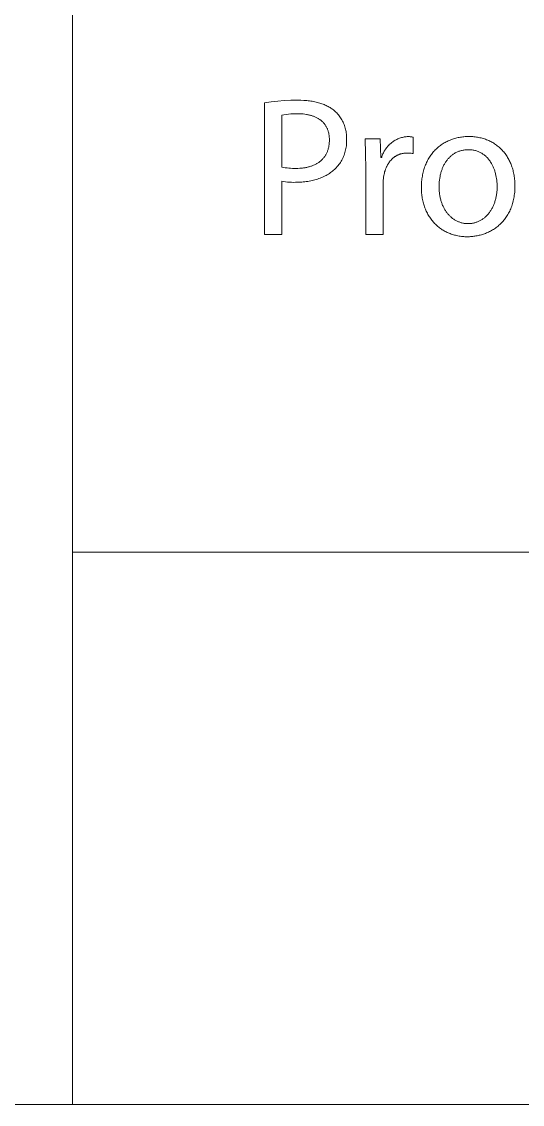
# Model space of a CAD drawing. Header units: millimetres. Extents: x 1348 to 6197, y -150 to 3238.
# Drawn here: x 4352.4 to 4475.3, y -149.9 to 115.8 of the extents above; entities that cross this region are included whole.
import ezdxf

# ---------------------------------------------------------------- set-up
doc = ezdxf.new("R2010")
doc.units = ezdxf.units.MM
doc.header["$MEASUREMENT"] = 0
doc.layers.add('Domyślny', color=7, linetype='Continuous', true_color=0x000000)

msp = doc.modelspace()

# ---------------------------------------------------------------- linework, layer by layer
at = {"layer": 'Domyślny', "color": 18, "lineweight": 15, "true_color": 0x000000}
for p, q in [((4364.91, -149.89), (4364.91, 392.2)), ((4412.05, 95.87), (4413.66, 96.11)), ((4412.05, 63.55), (4412.05, 95.87)), ((4413.66, 96.11), (4415.27, 96.29)), ((4415.27, 96.29), (4416.9, 96.41)), ((4416.9, 96.41), (4418.52, 96.49)), ((4418.52, 96.49), (4420.15, 96.5)), ((4420.15, 96.5), (4420.92, 96.49)), ((4420.92, 96.49), (4421.67, 96.46)), ((4421.67, 96.46), (4422.39, 96.4)), ((4422.39, 96.4), (4422.73, 96.37)), ((4422.73, 96.37), (4423.08, 96.32)), ((4423.08, 96.32), (4423.41, 96.28)), ((4423.41, 96.28), (4423.74, 96.22)), ((4423.74, 96.22), (4424.06, 96.17)), ((4424.06, 96.17), (4424.38, 96.1)), ((4424.38, 96.1), (4424.69, 96.03)), ((4424.69, 96.03), (4424.99, 95.96)), ((4424.99, 95.96), (4425.29, 95.88)), ((4425.29, 95.88), (4425.58, 95.8)), ((4425.58, 95.8), (4425.86, 95.71)), ((4425.86, 95.71), (4426.14, 95.61)), ((4417.39, 93), (4416.82, 92.91)), ((4417.96, 93.07), (4417.39, 93)), ((4418.53, 93.12), (4417.96, 93.07)), ((4419.1, 93.15), (4418.53, 93.12)), ((4419.68, 93.17), (4419.1, 93.15)), ((4420.25, 93.16), (4419.68, 93.17)), ((4420.68, 93.16), (4420.25, 93.16)), ((4421.1, 93.14), (4420.68, 93.16)), ((4421.51, 93.11), (4421.1, 93.14)), ((4421.92, 93.06), (4421.51, 93.11)), ((4422.31, 93.01), (4421.92, 93.06)), ((4422.5, 92.98), (4422.31, 93.01)), ((4426.14, 95.61), (4426.41, 95.51)), ((4426.41, 95.51), (4426.67, 95.41)), ((4426.67, 95.41), (4426.93, 95.3)), ((4426.93, 95.3), (4427.18, 95.19)), ((4427.18, 95.19), (4427.42, 95.07)), ((4427.42, 95.07), (4427.66, 94.94)), ((4427.66, 94.94), (4427.89, 94.82)), ((4427.89, 94.82), (4428.12, 94.68)), ((4428.12, 94.68), (4428.33, 94.55)), ((4428.33, 94.55), (4428.54, 94.4)), ((4428.54, 94.4), (4428.75, 94.26)), ((4428.75, 94.26), (4428.95, 94.11)), ((4428.95, 94.11), (4429.14, 93.95)), ((4429.14, 93.95), (4429.32, 93.79)), ((4429.32, 93.79), (4429.55, 93.58)), ((4429.55, 93.58), (4429.76, 93.36)), ((4429.76, 93.36), (4429.97, 93.14)), ((4429.97, 93.14), (4430.17, 92.9)), ((4416.82, 92.91), (4416.26, 92.81)), ((4416.26, 92.81), (4416.26, 80.1)), ((4422.69, 92.94), (4422.5, 92.98)), ((4422.87, 92.9), (4422.69, 92.94)), ((4423.06, 92.86), (4422.87, 92.9)), ((4423.24, 92.82), (4423.06, 92.86)), ((4423.42, 92.77), (4423.24, 92.82)), ((4423.59, 92.72), (4423.42, 92.77)), ((4423.76, 92.66), (4423.59, 92.72)), ((4423.93, 92.61), (4423.76, 92.66)), ((4424.1, 92.55), (4423.93, 92.61)), ((4424.26, 92.48), (4424.1, 92.55)), ((4424.42, 92.42), (4424.26, 92.48)), ((4424.58, 92.35), (4424.42, 92.42)), ((4424.73, 92.27), (4424.58, 92.35)), ((4424.89, 92.2), (4424.73, 92.27)), ((4425.03, 92.12), (4424.89, 92.2)), ((4425.18, 92.04), (4425.03, 92.12)), ((4425.32, 91.95), (4425.18, 92.04)), ((4425.46, 91.86), (4425.32, 91.95)), ((4425.59, 91.77), (4425.46, 91.86)), ((4425.72, 91.68), (4425.59, 91.77)), ((4425.85, 91.58), (4425.72, 91.68)), ((4425.98, 91.48), (4425.85, 91.58)), ((4426.1, 91.37), (4425.98, 91.48)), ((4426.22, 91.27), (4426.1, 91.37)), ((4426.33, 91.16), (4426.22, 91.27)), ((4426.44, 91.04), (4426.33, 91.16)), ((4426.55, 90.93), (4426.44, 91.04)), ((4426.65, 90.8), (4426.55, 90.93)), ((4426.75, 90.68), (4426.65, 90.8)), ((4426.85, 90.55), (4426.75, 90.68)), ((4426.94, 90.43), (4426.85, 90.55)), ((4427.03, 90.29), (4426.94, 90.43)), ((4430.17, 92.9), (4430.36, 92.66)), ((4430.36, 92.66), (4430.54, 92.42)), ((4430.54, 92.42), (4430.71, 92.17)), ((4430.71, 92.17), (4430.88, 91.91)), ((4430.88, 91.91), (4431.03, 91.64)), ((4431.03, 91.64), (4431.18, 91.38)), ((4431.18, 91.38), (4431.32, 91.1)), ((4431.32, 91.1), (4431.45, 90.82)), ((4431.45, 90.82), (4431.56, 90.54)), ((4431.56, 90.54), (4431.67, 90.25)), ((4427.11, 90.16), (4427.03, 90.29)), ((4427.2, 90.02), (4427.11, 90.16)), ((4427.27, 89.87), (4427.2, 90.02)), ((4427.35, 89.73), (4427.27, 89.87)), ((4427.42, 89.58), (4427.35, 89.73)), ((4427.48, 89.43), (4427.42, 89.58)), ((4427.54, 89.27), (4427.48, 89.43)), ((4427.6, 89.11), (4427.54, 89.27)), ((4427.65, 88.95), (4427.6, 89.11)), ((4427.7, 88.78), (4427.65, 88.95)), ((4427.75, 88.62), (4427.7, 88.78)), ((4427.79, 88.44), (4427.75, 88.62)), ((4427.83, 88.27), (4427.79, 88.44)), ((4427.86, 88.09), (4427.83, 88.27)), ((4427.89, 87.91), (4427.86, 88.09)), ((4427.91, 87.72), (4427.89, 87.91)), ((4427.93, 87.54), (4427.91, 87.72)), ((4431.67, 90.25), (4431.77, 89.96)), ((4431.77, 89.96), (4431.86, 89.67)), ((4431.86, 89.67), (4431.94, 89.37)), ((4431.94, 89.37), (4432, 89.08)), ((4432, 89.08), (4432.06, 88.78)), ((4432.06, 88.78), (4432.11, 88.47)), ((4432.11, 88.47), (4432.14, 88.17)), ((4432.14, 88.17), (4432.17, 87.86)), ((4432.17, 87.86), (4432.18, 87.56)), ((4427.79, 84.97), (4427.82, 85.15)), ((4427.82, 85.15), (4427.86, 85.34)), ((4427.86, 85.34), (4427.89, 85.53)), ((4427.89, 85.53), (4427.91, 85.73)), ((4427.91, 85.73), (4427.93, 85.93)), ((4427.95, 87.35), (4427.93, 87.54)), ((4427.93, 85.93), (4427.95, 86.13)), ((4427.96, 87.15), (4427.95, 87.35)), ((4427.95, 86.13), (4427.96, 86.33)), ((4427.97, 86.95), (4427.96, 87.15)), ((4427.96, 86.33), (4427.97, 86.54)), ((4427.97, 86.75), (4427.97, 86.95)), ((4427.97, 86.54), (4427.97, 86.75)), ((4432.13, 85.29), (4432.08, 84.96)), ((4432.16, 85.62), (4432.13, 85.29)), ((4432.18, 85.95), (4432.16, 85.62)), ((4432.18, 87.56), (4432.19, 87.25)), ((4432.19, 87.25), (4432.18, 86.95)), ((4432.18, 86.95), (4432.19, 86.61)), ((4432.19, 86.28), (4432.18, 85.95)), ((4432.19, 86.61), (4432.19, 86.28)), ((4436.87, 83.37), (4436.71, 87.04)), ((4436.71, 87.04), (4440.46, 87.04)), ((4440.46, 87.04), (4440.6, 82.43)), ((4442.11, 84.97), (4442.26, 85.15)), ((4442.26, 85.15), (4442.42, 85.33)), ((4442.42, 85.33), (4442.59, 85.5)), ((4442.59, 85.5), (4442.76, 85.67)), ((4442.76, 85.67), (4442.94, 85.83)), ((4442.94, 85.83), (4443.12, 85.99)), ((4443.12, 85.99), (4443.31, 86.13)), ((4443.31, 86.13), (4443.5, 86.28)), ((4443.5, 86.28), (4443.7, 86.41)), ((4443.7, 86.41), (4443.9, 86.54)), ((4443.9, 86.54), (4444.11, 86.66)), ((4444.11, 86.66), (4444.32, 86.78)), ((4444.32, 86.78), (4444.53, 86.88)), ((4444.53, 86.88), (4444.75, 86.98)), ((4444.75, 86.98), (4444.97, 87.07)), ((4444.97, 87.07), (4445.19, 87.16)), ((4445.19, 87.16), (4445.42, 87.24)), ((4445.42, 87.24), (4445.65, 87.31)), ((4445.65, 87.31), (4445.88, 87.37)), ((4445.88, 87.37), (4446.12, 87.42)), ((4446.12, 87.42), (4446.35, 87.47)), ((4446.35, 87.47), (4446.59, 87.5)), ((4446.59, 87.5), (4446.83, 87.53)), ((4446.83, 87.53), (4447.06, 87.56)), ((4447.06, 87.56), (4447.3, 87.57)), ((4447.3, 87.57), (4447.48, 87.56)), ((4447.48, 87.56), (4447.65, 87.55)), ((4447.65, 87.55), (4447.83, 87.54)), ((4447.83, 87.54), (4448, 87.52)), ((4448, 87.52), (4448.17, 87.49)), ((4448.17, 87.49), (4448.34, 87.46)), ((4448.34, 87.46), (4448.51, 87.42)), ((4448.51, 87.42), (4448.51, 83.4)), ((4454.56, 84.86), (4454.77, 85.04)), ((4454.77, 85.04), (4454.99, 85.21)), ((4454.99, 85.21), (4455.21, 85.38)), ((4455.21, 85.38), (4455.44, 85.54)), ((4455.44, 85.54), (4455.67, 85.7)), ((4455.67, 85.7), (4455.9, 85.85)), ((4455.9, 85.85), (4456.14, 86)), ((4456.14, 86), (4456.38, 86.13)), ((4456.38, 86.13), (4456.63, 86.27)), ((4456.63, 86.27), (4456.88, 86.39)), ((4456.88, 86.39), (4457.13, 86.51)), ((4457.13, 86.51), (4457.39, 86.63)), ((4457.39, 86.63), (4457.65, 86.73)), ((4457.65, 86.73), (4457.91, 86.83)), ((4457.91, 86.83), (4458.18, 86.93)), ((4458.18, 86.93), (4458.45, 87.02)), ((4458.45, 87.02), (4458.72, 87.1)), ((4458.72, 87.1), (4459, 87.18)), ((4459, 87.18), (4459.28, 87.24)), ((4459.28, 87.24), (4459.56, 87.31)), ((4459.56, 87.31), (4459.85, 87.36)), ((4459.85, 87.36), (4460.13, 87.41)), ((4460.13, 87.41), (4460.42, 87.46)), ((4460.42, 87.46), (4460.72, 87.49)), ((4460.72, 87.49), (4461.01, 87.52)), ((4461.01, 87.52), (4461.31, 87.55)), ((4461.31, 87.55), (4461.61, 87.56)), ((4461.61, 87.56), (4461.91, 87.57)), ((4461.91, 87.57), (4462.21, 87.58)), ((4462.21, 87.58), (4462.53, 87.57)), ((4462.53, 87.57), (4462.84, 87.56)), ((4462.84, 87.56), (4463.15, 87.55)), ((4463.15, 87.55), (4463.45, 87.52)), ((4463.45, 87.52), (4463.75, 87.49)), ((4463.75, 87.49), (4464.05, 87.45)), ((4464.05, 87.45), (4464.34, 87.41)), ((4464.34, 87.41), (4464.63, 87.35)), ((4464.63, 87.35), (4464.92, 87.29)), ((4464.92, 87.29), (4465.21, 87.23)), ((4465.21, 87.23), (4465.48, 87.16)), ((4465.48, 87.16), (4465.76, 87.08)), ((4465.76, 87.08), (4466.03, 86.99)), ((4466.03, 86.99), (4466.3, 86.9)), ((4466.3, 86.9), (4466.56, 86.8)), ((4466.56, 86.8), (4466.82, 86.7)), ((4466.82, 86.7), (4467.08, 86.59)), ((4467.08, 86.59), (4467.33, 86.47)), ((4467.33, 86.47), (4467.58, 86.35)), ((4467.58, 86.35), (4467.82, 86.22)), ((4467.82, 86.22), (4468.06, 86.09)), ((4468.06, 86.09), (4468.3, 85.94)), ((4468.3, 85.94), (4468.53, 85.8)), ((4468.53, 85.8), (4468.75, 85.65)), ((4468.75, 85.65), (4468.98, 85.49)), ((4468.98, 85.49), (4469.19, 85.32)), ((4469.19, 85.32), (4469.4, 85.15)), ((4469.4, 85.15), (4469.61, 84.98)), ((4426.51, 82.28), (4426.61, 82.42)), ((4426.61, 82.42), (4426.72, 82.55)), ((4426.72, 82.55), (4426.82, 82.69)), ((4426.82, 82.69), (4426.91, 82.83)), ((4426.91, 82.83), (4427, 82.98)), ((4427, 82.98), (4427.09, 83.13)), ((4427.09, 83.13), (4427.18, 83.28)), ((4427.18, 83.28), (4427.26, 83.43)), ((4427.26, 83.43), (4427.33, 83.59)), ((4427.33, 83.59), (4427.4, 83.75)), ((4427.4, 83.75), (4427.47, 83.92)), ((4427.47, 83.92), (4427.53, 84.08)), ((4427.53, 84.08), (4427.59, 84.25)), ((4427.59, 84.25), (4427.65, 84.43)), ((4427.65, 84.43), (4427.7, 84.6)), ((4427.7, 84.6), (4427.74, 84.78)), ((4427.74, 84.78), (4427.79, 84.97)), ((4431.31, 82.42), (4431.17, 82.12)), ((4431.45, 82.72), (4431.31, 82.42)), ((4431.57, 83.03), (4431.45, 82.72)), ((4431.68, 83.34), (4431.57, 83.03)), ((4431.78, 83.66), (4431.68, 83.34)), ((4431.87, 83.98), (4431.78, 83.66)), ((4431.95, 84.3), (4431.87, 83.98)), ((4432.02, 84.63), (4431.95, 84.3)), ((4432.08, 84.96), (4432.02, 84.63)), ((4436.9, 79.7), (4436.87, 83.37)), ((4440.6, 82.43), (4440.8, 82.43)), ((4440.8, 82.43), (4440.86, 82.66)), ((4440.86, 82.66), (4440.94, 82.89)), ((4440.94, 82.89), (4441.02, 83.11)), ((4441.02, 83.11), (4441.12, 83.34)), ((4441.12, 83.34), (4441.21, 83.55)), ((4441.21, 83.55), (4441.32, 83.77)), ((4441.32, 83.77), (4441.43, 83.98)), ((4441.43, 83.98), (4441.56, 84.19)), ((4441.56, 84.19), (4441.68, 84.39)), ((4441.68, 84.39), (4441.82, 84.59)), ((4441.82, 84.59), (4441.96, 84.78)), ((4441.96, 84.78), (4442.11, 84.97)), ((4443.76, 82.42), (4443.66, 82.34)), ((4443.86, 82.5), (4443.76, 82.42)), ((4443.96, 82.57), (4443.86, 82.5)), ((4444.07, 82.65), (4443.96, 82.57)), ((4444.18, 82.72), (4444.07, 82.65)), ((4444.28, 82.78), (4444.18, 82.72)), ((4444.39, 82.85), (4444.28, 82.78)), ((4444.51, 82.91), (4444.39, 82.85)), ((4444.62, 82.97), (4444.51, 82.91)), ((4444.73, 83.02), (4444.62, 82.97)), ((4444.85, 83.08), (4444.73, 83.02)), ((4444.97, 83.13), (4444.85, 83.08)), ((4445.09, 83.18), (4444.97, 83.13)), ((4445.21, 83.22), (4445.09, 83.18)), ((4445.33, 83.26), (4445.21, 83.22)), ((4445.45, 83.3), (4445.33, 83.26)), ((4445.58, 83.34), (4445.45, 83.3)), ((4445.7, 83.37), (4445.58, 83.34)), ((4445.83, 83.4), (4445.7, 83.37)), ((4445.96, 83.43), (4445.83, 83.4)), ((4446.09, 83.45), (4445.96, 83.43)), ((4446.22, 83.47), (4446.09, 83.45)), ((4446.36, 83.49), (4446.22, 83.47)), ((4446.49, 83.51), (4446.36, 83.49)), ((4446.63, 83.52), (4446.49, 83.51)), ((4446.77, 83.52), (4446.63, 83.52)), ((4446.9, 83.53), (4446.77, 83.52)), ((4447.04, 83.53), (4446.9, 83.53)), ((4447.29, 83.53), (4447.04, 83.53)), ((4447.54, 83.52), (4447.29, 83.53)), ((4447.78, 83.5), (4447.54, 83.52)), ((4448.03, 83.48), (4447.78, 83.5)), ((4448.27, 83.44), (4448.03, 83.48)), ((4448.51, 83.4), (4448.27, 83.44)), ((4452.38, 82.25), (4452.53, 82.5)), ((4452.53, 82.5), (4452.69, 82.74)), ((4452.69, 82.74), (4452.85, 82.98)), ((4452.85, 82.98), (4453.02, 83.21)), ((4453.02, 83.21), (4453.2, 83.44)), ((4453.2, 83.44), (4453.38, 83.66)), ((4453.38, 83.66), (4453.56, 83.87)), ((4453.56, 83.87), (4453.75, 84.08)), ((4453.75, 84.08), (4453.95, 84.28)), ((4453.95, 84.28), (4454.15, 84.48)), ((4454.15, 84.48), (4454.35, 84.67)), ((4454.35, 84.67), (4454.56, 84.86)), ((4457.34, 82.37), (4457.21, 82.23)), ((4457.47, 82.51), (4457.34, 82.37)), ((4457.61, 82.64), (4457.47, 82.51)), ((4457.75, 82.77), (4457.61, 82.64)), ((4457.9, 82.9), (4457.75, 82.77)), ((4458.05, 83.02), (4457.9, 82.9)), ((4458.2, 83.13), (4458.05, 83.02)), ((4458.36, 83.25), (4458.2, 83.13)), ((4458.52, 83.35), (4458.36, 83.25)), ((4458.69, 83.45), (4458.52, 83.35)), ((4458.86, 83.55), (4458.69, 83.45)), ((4459.03, 83.64), (4458.86, 83.55)), ((4459.21, 83.73), (4459.03, 83.64)), ((4459.39, 83.81), (4459.21, 83.73)), ((4459.58, 83.89), (4459.39, 83.81)), ((4459.76, 83.96), (4459.58, 83.89)), ((4459.96, 84.03), (4459.76, 83.96)), ((4460.16, 84.09), (4459.96, 84.03)), ((4460.36, 84.14), (4460.16, 84.09)), ((4460.56, 84.19), (4460.36, 84.14)), ((4460.77, 84.23), (4460.56, 84.19)), ((4460.98, 84.27), (4460.77, 84.23)), ((4461.2, 84.3), (4460.98, 84.27)), ((4461.42, 84.32), (4461.2, 84.3)), ((4461.65, 84.33), (4461.42, 84.32)), ((4461.88, 84.35), (4461.65, 84.33)), ((4462.11, 84.35), (4461.88, 84.35)), ((4462.35, 84.34), (4462.11, 84.35)), ((4462.58, 84.33), (4462.35, 84.34)), ((4462.8, 84.32), (4462.58, 84.33)), ((4463.03, 84.29), (4462.8, 84.32)), ((4463.24, 84.26), (4463.03, 84.29)), ((4463.46, 84.22), (4463.24, 84.26)), ((4463.66, 84.18), (4463.46, 84.22)), ((4463.87, 84.12), (4463.66, 84.18)), ((4464.07, 84.07), (4463.87, 84.12)), ((4464.26, 84), (4464.07, 84.07)), ((4464.45, 83.93), (4464.26, 84)), ((4464.64, 83.86), (4464.45, 83.93)), ((4464.82, 83.78), (4464.64, 83.86)), ((4465, 83.69), (4464.82, 83.78)), ((4465.18, 83.6), (4465, 83.69)), ((4465.35, 83.5), (4465.18, 83.6)), ((4465.51, 83.4), (4465.35, 83.5)), ((4465.67, 83.29), (4465.51, 83.4)), ((4465.83, 83.18), (4465.67, 83.29)), ((4465.99, 83.06), (4465.83, 83.18)), ((4466.14, 82.94), (4465.99, 83.06)), ((4466.28, 82.81), (4466.14, 82.94)), ((4466.42, 82.68), (4466.28, 82.81)), ((4466.56, 82.54), (4466.42, 82.68)), ((4466.7, 82.41), (4466.56, 82.54)), ((4466.83, 82.26), (4466.7, 82.41)), ((4469.61, 84.98), (4469.81, 84.8)), ((4469.81, 84.8), (4470.01, 84.61)), ((4470.01, 84.61), (4470.21, 84.42)), ((4470.21, 84.42), (4470.39, 84.23)), ((4470.39, 84.23), (4470.58, 84.02)), ((4470.58, 84.02), (4470.76, 83.82)), ((4470.76, 83.82), (4470.93, 83.6)), ((4470.93, 83.6), (4471.1, 83.39)), ((4471.1, 83.39), (4471.26, 83.16)), ((4471.26, 83.16), (4471.42, 82.94)), ((4471.42, 82.94), (4471.57, 82.7)), ((4471.57, 82.7), (4471.72, 82.47)), ((4471.72, 82.47), (4471.86, 82.23)), ((4416.26, 80.1), (4416.69, 80.01)), ((4416.69, 80.01), (4417.13, 79.93)), ((4417.13, 79.93), (4417.56, 79.86)), ((4417.56, 79.86), (4418, 79.81)), ((4418, 79.81), (4418.44, 79.78)), ((4418.44, 79.78), (4418.88, 79.76)), ((4418.88, 79.76), (4419.32, 79.75)), ((4419.32, 79.75), (4419.76, 79.76)), ((4419.76, 79.76), (4420.24, 79.77)), ((4420.24, 79.77), (4420.7, 79.79)), ((4420.7, 79.79), (4421.15, 79.82)), ((4421.15, 79.82), (4421.37, 79.85)), ((4421.37, 79.85), (4421.58, 79.87)), ((4421.58, 79.87), (4421.8, 79.9)), ((4421.8, 79.9), (4422.01, 79.94)), ((4422.01, 79.94), (4422.21, 79.98)), ((4422.21, 79.98), (4422.42, 80.02)), ((4422.42, 80.02), (4422.62, 80.06)), ((4422.62, 80.06), (4422.81, 80.11)), ((4422.81, 80.11), (4423.01, 80.16)), ((4423.01, 80.16), (4423.2, 80.22)), ((4423.2, 80.22), (4423.39, 80.27)), ((4423.39, 80.27), (4423.57, 80.34)), ((4423.57, 80.34), (4423.75, 80.4)), ((4423.75, 80.4), (4423.93, 80.47)), ((4423.93, 80.47), (4424.1, 80.54)), ((4424.1, 80.54), (4424.27, 80.62)), ((4424.27, 80.62), (4424.44, 80.7)), ((4424.44, 80.7), (4424.6, 80.78)), ((4424.6, 80.78), (4424.76, 80.87)), ((4424.76, 80.87), (4424.92, 80.95)), ((4424.92, 80.95), (4425.07, 81.05)), ((4425.07, 81.05), (4425.22, 81.14)), ((4425.22, 81.14), (4425.37, 81.24)), ((4425.37, 81.24), (4425.51, 81.34)), ((4425.51, 81.34), (4425.65, 81.45)), ((4425.65, 81.45), (4425.78, 81.56)), ((4425.78, 81.56), (4425.91, 81.67)), ((4425.91, 81.67), (4426.04, 81.79)), ((4426.04, 81.79), (4426.16, 81.91)), ((4426.16, 81.91), (4426.28, 82.03)), ((4426.28, 82.03), (4426.39, 82.16)), ((4426.39, 82.16), (4426.51, 82.28)), ((4429.45, 79.72), (4429.23, 79.51)), ((4429.66, 79.94), (4429.45, 79.72)), ((4429.88, 80.19), (4429.66, 79.94)), ((4430.1, 80.44), (4429.88, 80.19)), ((4430.3, 80.71), (4430.1, 80.44)), ((4430.49, 80.98), (4430.3, 80.71)), ((4430.68, 81.25), (4430.49, 80.98)), ((4430.85, 81.54), (4430.68, 81.25)), ((4431.01, 81.82), (4430.85, 81.54)), ((4431.17, 82.12), (4431.01, 81.82)), ((4436.9, 63.54), (4436.9, 79.7)), ((4441.81, 79.75), (4441.76, 79.61)), ((4441.87, 79.88), (4441.81, 79.75)), ((4441.93, 80.01), (4441.87, 79.88)), ((4441.98, 80.14), (4441.93, 80.01)), ((4442.04, 80.26), (4441.98, 80.14)), ((4442.11, 80.39), (4442.04, 80.26)), ((4442.17, 80.51), (4442.11, 80.39)), ((4442.24, 80.63), (4442.17, 80.51)), ((4442.31, 80.75), (4442.24, 80.63)), ((4442.38, 80.86), (4442.31, 80.75)), ((4442.45, 80.98), (4442.38, 80.86)), ((4442.52, 81.09), (4442.45, 80.98)), ((4442.6, 81.2), (4442.52, 81.09)), ((4442.68, 81.31), (4442.6, 81.2)), ((4442.76, 81.41), (4442.68, 81.31)), ((4442.84, 81.51), (4442.76, 81.41)), ((4442.92, 81.62), (4442.84, 81.51)), ((4443.01, 81.71), (4442.92, 81.62)), ((4443.1, 81.81), (4443.01, 81.71)), ((4443.19, 81.91), (4443.1, 81.81)), ((4443.28, 82), (4443.19, 81.91)), ((4443.37, 82.09), (4443.28, 82)), ((4443.47, 82.17), (4443.37, 82.09)), ((4443.56, 82.26), (4443.47, 82.17)), ((4443.66, 82.34), (4443.56, 82.26)), ((4451.16, 79.47), (4451.25, 79.77)), ((4451.25, 79.77), (4451.35, 80.07)), ((4451.35, 80.07), (4451.46, 80.36)), ((4451.46, 80.36), (4451.57, 80.64)), ((4451.57, 80.64), (4451.69, 80.92)), ((4451.69, 80.92), (4451.82, 81.2)), ((4451.82, 81.2), (4451.95, 81.47)), ((4451.95, 81.47), (4452.09, 81.74)), ((4452.09, 81.74), (4452.23, 81.99)), ((4452.23, 81.99), (4452.38, 82.25)), ((4455.68, 79.71), (4455.61, 79.52)), ((4455.76, 79.9), (4455.68, 79.71)), ((4455.84, 80.08), (4455.76, 79.9)), ((4455.92, 80.26), (4455.84, 80.08)), ((4456.01, 80.44), (4455.92, 80.26)), ((4456.1, 80.62), (4456.01, 80.44)), ((4456.19, 80.8), (4456.1, 80.62)), ((4456.29, 80.97), (4456.19, 80.8)), ((4456.39, 81.14), (4456.29, 80.97)), ((4456.5, 81.3), (4456.39, 81.14)), ((4456.61, 81.47), (4456.5, 81.3)), ((4456.72, 81.63), (4456.61, 81.47)), ((4456.84, 81.78), (4456.72, 81.63)), ((4456.96, 81.93), (4456.84, 81.78)), ((4457.08, 82.08), (4456.96, 81.93)), ((4457.21, 82.23), (4457.08, 82.08)), ((4466.95, 82.12), (4466.83, 82.26)), ((4467.08, 81.97), (4466.95, 82.12)), ((4467.2, 81.81), (4467.08, 81.97)), ((4467.31, 81.66), (4467.2, 81.81)), ((4467.42, 81.5), (4467.31, 81.66)), ((4467.53, 81.33), (4467.42, 81.5)), ((4467.63, 81.17), (4467.53, 81.33)), ((4467.73, 81), (4467.63, 81.17)), ((4467.83, 80.83), (4467.73, 81)), ((4467.92, 80.65), (4467.83, 80.83)), ((4468.01, 80.48), (4467.92, 80.65)), ((4468.1, 80.3), (4468.01, 80.48)), ((4468.18, 80.12), (4468.1, 80.3)), ((4468.26, 79.93), (4468.18, 80.12)), ((4468.33, 79.75), (4468.26, 79.93)), ((4468.41, 79.56), (4468.33, 79.75)), ((4471.86, 82.23), (4472, 81.98)), ((4472, 81.98), (4472.13, 81.73)), ((4472.13, 81.73), (4472.25, 81.47)), ((4472.25, 81.47), (4472.37, 81.21)), ((4472.37, 81.21), (4472.49, 80.95)), ((4472.49, 80.95), (4472.59, 80.68)), ((4472.59, 80.68), (4472.7, 80.4)), ((4472.7, 80.4), (4472.79, 80.13)), ((4472.79, 80.13), (4472.89, 79.84)), ((4472.89, 79.84), (4472.97, 79.56)), ((4424.72, 77.05), (4424.39, 76.95)), ((4425.05, 77.15), (4424.72, 77.05)), ((4425.37, 77.26), (4425.05, 77.15)), ((4425.69, 77.38), (4425.37, 77.26)), ((4426, 77.5), (4425.69, 77.38)), ((4426.31, 77.63), (4426, 77.5)), ((4426.6, 77.77), (4426.31, 77.63)), ((4426.9, 77.91), (4426.6, 77.77)), ((4427.18, 78.06), (4426.9, 77.91)), ((4427.46, 78.22), (4427.18, 78.06)), ((4427.74, 78.38), (4427.46, 78.22)), ((4428, 78.55), (4427.74, 78.38)), ((4428.26, 78.73), (4428, 78.55)), ((4428.51, 78.91), (4428.26, 78.73)), ((4428.76, 79.11), (4428.51, 78.91)), ((4429, 79.3), (4428.76, 79.11)), ((4429.23, 79.51), (4429, 79.3)), ((4441.21, 77.25), (4441.17, 76.85)), ((4441.26, 77.65), (4441.21, 77.25)), ((4441.33, 78.04), (4441.26, 77.65)), ((4441.39, 78.34), (4441.33, 78.04)), ((4441.46, 78.63), (4441.39, 78.34)), ((4441.53, 78.92), (4441.46, 78.63)), ((4441.62, 79.2), (4441.53, 78.92)), ((4441.66, 79.34), (4441.62, 79.2)), ((4441.71, 79.48), (4441.66, 79.34)), ((4441.76, 79.61), (4441.71, 79.48)), ((4450.64, 76.87), (4450.69, 77.21)), ((4450.69, 77.21), (4450.73, 77.55)), ((4450.73, 77.55), (4450.79, 77.88)), ((4450.79, 77.88), (4450.85, 78.21)), ((4450.85, 78.21), (4450.92, 78.53)), ((4450.92, 78.53), (4450.99, 78.85)), ((4450.99, 78.85), (4451.07, 79.16)), ((4451.07, 79.16), (4451.16, 79.47)), ((4455.04, 77.33), (4454.98, 76.91)), ((4455.12, 77.74), (4455.04, 77.33)), ((4455.2, 78.14), (4455.12, 77.74)), ((4455.25, 78.34), (4455.2, 78.14)), ((4455.3, 78.54), (4455.25, 78.34)), ((4455.36, 78.74), (4455.3, 78.54)), ((4455.42, 78.94), (4455.36, 78.74)), ((4455.48, 79.13), (4455.42, 78.94)), ((4455.54, 79.33), (4455.48, 79.13)), ((4455.61, 79.52), (4455.54, 79.33)), ((4468.47, 79.38), (4468.41, 79.56)), ((4468.54, 79.19), (4468.47, 79.38)), ((4468.6, 79), (4468.54, 79.19)), ((4468.66, 78.81), (4468.6, 79)), ((4468.77, 78.42), (4468.66, 78.81)), ((4468.86, 78.03), (4468.77, 78.42)), ((4468.94, 77.64), (4468.86, 78.03)), ((4469, 77.25), (4468.94, 77.64)), ((4469.06, 76.87), (4469, 77.25)), ((4472.97, 79.56), (4473.05, 79.27)), ((4473.05, 79.27), (4473.12, 78.97)), ((4473.12, 78.97), (4473.19, 78.67)), ((4473.19, 78.67), (4473.25, 78.37)), ((4473.25, 78.37), (4473.31, 78.07)), ((4473.31, 78.07), (4473.35, 77.76)), ((4473.35, 77.76), (4473.4, 77.44)), ((4473.4, 77.44), (4473.43, 77.12)), ((4473.43, 77.12), (4473.46, 76.8)), ((4416.74, 76.55), (4416.26, 76.64)), ((4416.26, 76.64), (4416.26, 63.55)), ((4417.23, 76.48), (4416.74, 76.55)), ((4417.71, 76.42), (4417.23, 76.48)), ((4418.2, 76.38), (4417.71, 76.42)), ((4418.69, 76.35), (4418.2, 76.38)), ((4419.18, 76.34), (4418.69, 76.35)), ((4419.67, 76.35), (4419.18, 76.34)), ((4420.05, 76.36), (4419.67, 76.35)), ((4420.44, 76.37), (4420.05, 76.36)), ((4420.82, 76.38), (4420.44, 76.37)), ((4421.19, 76.41), (4420.82, 76.38)), ((4421.56, 76.44), (4421.19, 76.41)), ((4421.93, 76.48), (4421.56, 76.44)), ((4422.3, 76.53), (4421.93, 76.48)), ((4422.66, 76.58), (4422.3, 76.53)), ((4423.01, 76.64), (4422.66, 76.58)), ((4423.37, 76.71), (4423.01, 76.64)), ((4423.71, 76.78), (4423.37, 76.71)), ((4424.05, 76.86), (4423.71, 76.78)), ((4424.39, 76.95), (4424.05, 76.86)), ((4441.15, 76.45), (4441.13, 76.05)), ((4441.13, 76.05), (4441.13, 63.54)), ((4441.17, 76.85), (4441.15, 76.45)), ((4450.55, 75.08), (4450.56, 75.45)), ((4450.56, 74.73), (4450.55, 75.08)), ((4450.56, 75.45), (4450.57, 75.81)), ((4450.57, 74.39), (4450.56, 74.73)), ((4450.57, 75.81), (4450.59, 76.17)), ((4450.58, 74.06), (4450.57, 74.39)), ((4450.59, 76.17), (4450.61, 76.52)), ((4450.61, 76.52), (4450.64, 76.87)), ((4454.89, 75.66), (4454.88, 75.24)), ((4454.88, 75.24), (4454.88, 75)), ((4454.88, 75), (4454.89, 74.76)), ((4454.91, 76.08), (4454.89, 75.66)), ((4454.89, 74.76), (4454.9, 74.53)), ((4454.9, 74.53), (4454.91, 74.29)), ((4454.94, 76.5), (4454.91, 76.08)), ((4454.98, 76.91), (4454.94, 76.5)), ((4469.1, 76.48), (4469.06, 76.87)), ((4469.13, 76.09), (4469.1, 76.48)), ((4469.12, 74.36), (4469.13, 74.6)), ((4469.15, 75.71), (4469.13, 76.09)), ((4469.13, 74.6), (4469.15, 74.85)), ((4469.15, 75.34), (4469.15, 75.71)), ((4469.15, 75.09), (4469.15, 75.34)), ((4469.15, 74.85), (4469.15, 75.09)), ((4473.46, 76.8), (4473.48, 76.48)), ((4473.48, 76.48), (4473.5, 76.15)), ((4473.5, 74.68), (4473.48, 74.29)), ((4473.5, 76.15), (4473.51, 75.82)), ((4473.51, 75.08), (4473.5, 74.68)), ((4473.51, 75.82), (4473.51, 75.48)), ((4473.51, 75.48), (4473.51, 75.08)), ((4450.61, 73.72), (4450.58, 74.06)), ((4450.64, 73.39), (4450.61, 73.72)), ((4450.68, 73.07), (4450.64, 73.39)), ((4450.72, 72.75), (4450.68, 73.07)), ((4450.78, 72.43), (4450.72, 72.75)), ((4450.83, 72.12), (4450.78, 72.43)), ((4450.9, 71.81), (4450.83, 72.12)), ((4450.97, 71.51), (4450.9, 71.81)), ((4454.91, 74.29), (4454.93, 74.06)), ((4454.93, 74.06), (4454.96, 73.83)), ((4454.96, 73.83), (4454.98, 73.6)), ((4454.98, 73.6), (4455.01, 73.38)), ((4455.01, 73.38), (4455.05, 73.16)), ((4455.05, 73.16), (4455.09, 72.94)), ((4455.09, 72.94), (4455.13, 72.72)), ((4455.13, 72.72), (4455.18, 72.5)), ((4455.18, 72.5), (4455.23, 72.29)), ((4455.23, 72.29), (4455.29, 72.08)), ((4455.29, 72.08), (4455.34, 71.87)), ((4455.34, 71.87), (4455.41, 71.66)), ((4468.61, 71.68), (4468.68, 71.89)), ((4468.68, 71.89), (4468.74, 72.1)), ((4468.74, 72.1), (4468.79, 72.31)), ((4468.79, 72.31), (4468.84, 72.53)), ((4468.84, 72.53), (4468.89, 72.75)), ((4468.89, 72.75), (4468.94, 72.97)), ((4468.94, 72.97), (4468.98, 73.2)), ((4468.98, 73.2), (4469.01, 73.43)), ((4469.01, 73.43), (4469.05, 73.66)), ((4469.05, 73.66), (4469.08, 73.89)), ((4469.08, 73.89), (4469.1, 74.12)), ((4469.1, 74.12), (4469.12, 74.36)), ((4473.1, 71.77), (4473.01, 71.43)), ((4473.17, 72.11), (4473.1, 71.77)), ((4473.24, 72.45), (4473.17, 72.11)), ((4473.31, 72.81), (4473.24, 72.45)), ((4473.36, 73.17), (4473.31, 72.81)), ((4473.41, 73.54), (4473.36, 73.17)), ((4473.45, 73.91), (4473.41, 73.54)), ((4473.48, 74.29), (4473.45, 73.91)), ((4451.05, 71.21), (4450.97, 71.51)), ((4451.13, 70.92), (4451.05, 71.21)), ((4451.22, 70.63), (4451.13, 70.92)), ((4451.32, 70.35), (4451.22, 70.63)), ((4451.42, 70.07), (4451.32, 70.35)), ((4451.53, 69.79), (4451.42, 70.07)), ((4451.64, 69.52), (4451.53, 69.79)), ((4451.76, 69.25), (4451.64, 69.52)), ((4451.88, 68.99), (4451.76, 69.25)), ((4455.41, 71.66), (4455.47, 71.46)), ((4455.47, 71.46), (4455.54, 71.26)), ((4455.54, 71.26), (4455.62, 71.07)), ((4455.62, 71.07), (4455.69, 70.87)), ((4455.69, 70.87), (4455.77, 70.68)), ((4455.77, 70.68), (4455.86, 70.49)), ((4455.86, 70.49), (4455.94, 70.31)), ((4455.94, 70.31), (4456.04, 70.13)), ((4456.04, 70.13), (4456.13, 69.95)), ((4456.13, 69.95), (4456.23, 69.78)), ((4456.23, 69.78), (4456.33, 69.6)), ((4456.33, 69.6), (4456.43, 69.44)), ((4456.43, 69.44), (4456.54, 69.27)), ((4456.54, 69.27), (4456.65, 69.11)), ((4456.65, 69.11), (4456.76, 68.96)), ((4467.23, 68.94), (4467.34, 69.1)), ((4467.34, 69.1), (4467.46, 69.26)), ((4467.46, 69.26), (4467.57, 69.43)), ((4467.57, 69.43), (4467.67, 69.6)), ((4467.67, 69.6), (4467.77, 69.77)), ((4467.77, 69.77), (4467.87, 69.94)), ((4467.87, 69.94), (4467.97, 70.12)), ((4467.97, 70.12), (4468.06, 70.31)), ((4468.06, 70.31), (4468.15, 70.49)), ((4468.15, 70.49), (4468.24, 70.68)), ((4468.24, 70.68), (4468.32, 70.87)), ((4468.32, 70.87), (4468.4, 71.07)), ((4468.4, 71.07), (4468.47, 71.27)), ((4468.47, 71.27), (4468.54, 71.47)), ((4468.54, 71.47), (4468.61, 71.68)), ((4472.23, 69.29), (4472.09, 69.01)), ((4472.36, 69.58), (4472.23, 69.29)), ((4472.48, 69.87), (4472.36, 69.58)), ((4472.6, 70.17), (4472.48, 69.87)), ((4472.72, 70.47), (4472.6, 70.17)), ((4472.82, 70.79), (4472.72, 70.47)), ((4472.92, 71.11), (4472.82, 70.79)), ((4473.01, 71.43), (4472.92, 71.11)), ((4452.02, 68.74), (4451.88, 68.99)), ((4452.15, 68.49), (4452.02, 68.74)), ((4452.29, 68.24), (4452.15, 68.49)), ((4452.44, 68), (4452.29, 68.24)), ((4452.59, 67.76), (4452.44, 68)), ((4452.75, 67.53), (4452.59, 67.76)), ((4452.91, 67.31), (4452.75, 67.53)), ((4453.08, 67.09), (4452.91, 67.31)), ((4453.25, 66.87), (4453.08, 67.09)), ((4453.43, 66.66), (4453.25, 66.87)), ((4453.61, 66.46), (4453.43, 66.66)), ((4453.8, 66.26), (4453.61, 66.46)), ((4456.76, 68.96), (4456.88, 68.8)), ((4456.88, 68.8), (4457, 68.65)), ((4457, 68.65), (4457.12, 68.51)), ((4457.12, 68.51), (4457.25, 68.36)), ((4457.25, 68.36), (4457.38, 68.23)), ((4457.38, 68.23), (4457.51, 68.09)), ((4457.51, 68.09), (4457.64, 67.96)), ((4457.64, 67.96), (4457.78, 67.84)), ((4457.78, 67.84), (4457.92, 67.72)), ((4457.92, 67.72), (4458.06, 67.6)), ((4458.06, 67.6), (4458.21, 67.49)), ((4458.21, 67.49), (4458.36, 67.38)), ((4458.36, 67.38), (4458.51, 67.27)), ((4458.51, 67.27), (4458.66, 67.17)), ((4458.66, 67.17), (4458.82, 67.08)), ((4458.82, 67.08), (4458.98, 66.99)), ((4458.98, 66.99), (4459.14, 66.9)), ((4459.14, 66.9), (4459.3, 66.82)), ((4459.3, 66.82), (4459.47, 66.75)), ((4459.47, 66.75), (4459.63, 66.67)), ((4459.63, 66.67), (4459.81, 66.61)), ((4459.81, 66.61), (4459.98, 66.55)), ((4459.98, 66.55), (4460.15, 66.49)), ((4460.15, 66.49), (4460.33, 66.44)), ((4460.33, 66.44), (4460.51, 66.39)), ((4463.49, 66.39), (4463.67, 66.43)), ((4463.67, 66.43), (4463.84, 66.49)), ((4463.84, 66.49), (4464.02, 66.54)), ((4464.02, 66.54), (4464.19, 66.6)), ((4464.19, 66.6), (4464.36, 66.67)), ((4464.36, 66.67), (4464.52, 66.74)), ((4464.52, 66.74), (4464.69, 66.81)), ((4464.69, 66.81), (4464.85, 66.89)), ((4464.85, 66.89), (4465.01, 66.98)), ((4465.01, 66.98), (4465.17, 67.07)), ((4465.17, 67.07), (4465.32, 67.16)), ((4465.32, 67.16), (4465.48, 67.26)), ((4465.48, 67.26), (4465.63, 67.37)), ((4465.63, 67.37), (4465.77, 67.48)), ((4465.77, 67.48), (4465.92, 67.59)), ((4465.92, 67.59), (4466.06, 67.7)), ((4466.06, 67.7), (4466.2, 67.83)), ((4466.2, 67.83), (4466.34, 67.95)), ((4466.34, 67.95), (4466.48, 68.08)), ((4466.48, 68.08), (4466.61, 68.21)), ((4466.61, 68.21), (4466.74, 68.35)), ((4466.74, 68.35), (4466.87, 68.49)), ((4466.87, 68.49), (4466.99, 68.64)), ((4466.99, 68.64), (4467.11, 68.79)), ((4467.11, 68.79), (4467.23, 68.94)), ((4470.4, 66.59), (4470.2, 66.38)), ((4470.59, 66.8), (4470.4, 66.59)), ((4470.78, 67.02), (4470.59, 66.8)), ((4470.96, 67.24), (4470.78, 67.02)), ((4471.14, 67.48), (4470.96, 67.24)), ((4471.31, 67.72), (4471.14, 67.48)), ((4471.48, 67.96), (4471.31, 67.72)), ((4471.64, 68.21), (4471.48, 67.96)), ((4471.79, 68.47), (4471.64, 68.21)), ((4471.94, 68.74), (4471.79, 68.47)), ((4472.09, 69.01), (4471.94, 68.74)), ((4453.99, 66.07), (4453.8, 66.26)), ((4454.19, 65.88), (4453.99, 66.07)), ((4454.39, 65.7), (4454.19, 65.88)), ((4454.6, 65.52), (4454.39, 65.7)), ((4454.81, 65.35), (4454.6, 65.52)), ((4455.02, 65.18), (4454.81, 65.35)), ((4455.24, 65.02), (4455.02, 65.18)), ((4455.46, 64.87), (4455.24, 65.02)), ((4455.69, 64.72), (4455.46, 64.87)), ((4455.92, 64.58), (4455.69, 64.72)), ((4456.15, 64.44), (4455.92, 64.58)), ((4456.39, 64.31), (4456.15, 64.44)), ((4456.63, 64.18), (4456.39, 64.31)), ((4456.88, 64.07), (4456.63, 64.18)), ((4457.13, 63.95), (4456.88, 64.07)), ((4457.38, 63.85), (4457.13, 63.95)), ((4457.63, 63.75), (4457.38, 63.85)), ((4460.51, 66.39), (4460.69, 66.35)), ((4460.69, 66.35), (4460.87, 66.31)), ((4460.87, 66.31), (4461.06, 66.28)), ((4461.06, 66.28), (4461.25, 66.26)), ((4461.25, 66.26), (4461.44, 66.24)), ((4461.44, 66.24), (4461.63, 66.23)), ((4461.63, 66.23), (4461.82, 66.22)), ((4461.82, 66.22), (4462.02, 66.21)), ((4462.02, 66.21), (4462.21, 66.22)), ((4462.21, 66.22), (4462.4, 66.23)), ((4462.4, 66.23), (4462.58, 66.24)), ((4462.58, 66.24), (4462.77, 66.26)), ((4462.77, 66.26), (4462.95, 66.28)), ((4462.95, 66.28), (4463.13, 66.31)), ((4463.13, 66.31), (4463.31, 66.35)), ((4463.31, 66.35), (4463.49, 66.39)), ((4466.3, 63.82), (4466.04, 63.73)), ((4466.55, 63.93), (4466.3, 63.82)), ((4466.8, 64.03), (4466.55, 63.93)), ((4467.05, 64.15), (4466.8, 64.03)), ((4467.29, 64.27), (4467.05, 64.15)), ((4467.54, 64.39), (4467.29, 64.27)), ((4467.78, 64.52), (4467.54, 64.39)), ((4468.01, 64.66), (4467.78, 64.52)), ((4468.25, 64.8), (4468.01, 64.66)), ((4468.48, 64.95), (4468.25, 64.8)), ((4468.71, 65.11), (4468.48, 64.95)), ((4468.93, 65.27), (4468.71, 65.11)), ((4469.15, 65.44), (4468.93, 65.27)), ((4469.37, 65.62), (4469.15, 65.44)), ((4469.58, 65.8), (4469.37, 65.62)), ((4469.79, 65.98), (4469.58, 65.8)), ((4470, 66.18), (4469.79, 65.98)), ((4470.2, 66.38), (4470, 66.18)), ((4416.26, 63.55), (4412.05, 63.55)), ((4441.13, 63.54), (4436.9, 63.54)), ((4457.89, 63.65), (4457.63, 63.75)), ((4458.16, 63.56), (4457.89, 63.65)), ((4458.42, 63.48), (4458.16, 63.56)), ((4458.69, 63.4), (4458.42, 63.48)), ((4458.96, 63.34), (4458.69, 63.4)), ((4459.24, 63.27), (4458.96, 63.34)), ((4459.51, 63.22), (4459.24, 63.27)), ((4459.79, 63.17), (4459.51, 63.22)), ((4460.08, 63.12), (4459.79, 63.17)), ((4460.36, 63.09), (4460.08, 63.12)), ((4460.65, 63.05), (4460.36, 63.09)), ((4460.94, 63.03), (4460.65, 63.05)), ((4461.23, 63.01), (4460.94, 63.03)), ((4461.53, 63), (4461.23, 63.01)), ((4461.82, 63), (4461.53, 63)), ((4462.09, 63), (4461.82, 63)), ((4462.36, 63.01), (4462.09, 63)), ((4462.62, 63.03), (4462.36, 63.01)), ((4462.89, 63.05), (4462.62, 63.03)), ((4463.16, 63.07), (4462.89, 63.05)), ((4463.42, 63.1), (4463.16, 63.07)), ((4463.69, 63.14), (4463.42, 63.1)), ((4463.95, 63.18), (4463.69, 63.14)), ((4464.22, 63.23), (4463.95, 63.18)), ((4464.48, 63.28), (4464.22, 63.23)), ((4464.74, 63.34), (4464.48, 63.28)), ((4465.01, 63.41), (4464.74, 63.34)), ((4465.27, 63.48), (4465.01, 63.41)), ((4465.53, 63.56), (4465.27, 63.48)), ((4465.79, 63.64), (4465.53, 63.56)), ((4466.04, 63.73), (4465.79, 63.64)), ((4364.91, -14.38), (6192.9, -14.38)), ((6192.9, -149.89), (1348.21, -149.89)), ((6192.9, -149.89), (4364.92, -149.89))]:
    msp.add_line(p, q, dxfattribs=at)

doc.saveas('drawing.dxf')
